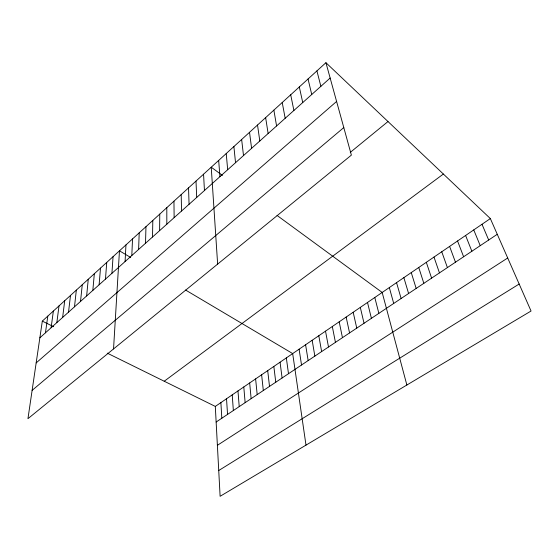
<?xml version="1.0" encoding="UTF-8"?>
<svg xmlns="http://www.w3.org/2000/svg" width="559" height="559" viewBox="0 0 559 559"><rect width="100%" height="100%" fill="white"/><g stroke="black" fill="none" stroke-linecap="round" stroke-linejoin="round"><path stroke-width="0.84" d="M159.622 230.636L159.762 214.104M152.523 236.995L152.817 220.435M145.522 243.256L145.962 226.674M138.611 249.44L139.205 232.837M131.805 255.533L132.532 238.91M125.083 261.542L125.957 244.905M113.54 348.942L119.465 250.823L130.673 257.468M111.926 273.323L113.058 256.658M105.476 279.095L106.734 262.416M99.111 284.79L100.501 268.103M92.829 290.407L94.338 273.714M86.638 295.956L88.259 279.248M80.524 301.427L82.264 284.72M74.487 306.828L76.338 290.114M68.526 312.16L70.49 295.445M62.643 317.421L64.711 300.707M56.836 322.62L59.009 305.906M51.107 327.749L53.371 311.042M45.447 332.815L47.808 316.108M42.316 321.118L27.95 418.684L351.38 155.129L325.925 62.699L42.316 321.118L53.629 326.694M39.857 337.818L330.152 78.029M36.16 362.917L336.595 101.445M32.122 390.364L343.792 127.578M350.262 152.404L387.995 121.541M164.227 381.231L443.371 174.038M215.306 406.421L490.348 218.576L531.05 311.021L220.113 496.301L215.306 406.421L107.258 353.141M216.144 422.024L497.265 234.291M217.388 445.306L507.705 257.992M218.737 470.524L519.164 284.028M185.546 290.023L292.678 353.574L305.99 445.125M222.447 175.428L211.232 167.204L217.64 264.114M277.054 215.432L382.174 292.448L406.868 385.018M325.925 62.699L490.348 218.576M481.998 224.278L488.692 240.014M473.746 229.91L480.23 245.667M465.598 235.479L471.873 251.25M457.548 240.971L463.614 256.763M449.604 246.4L455.466 262.206M441.75 251.767L447.41 267.579M433.987 257.063L439.458 272.89M426.321 262.304L431.604 278.137M418.747 267.475L423.841 283.322M411.256 272.589L416.175 288.444M403.864 277.641L408.601 293.503M396.548 282.637L401.117 298.499M389.323 287.571L393.718 303.439M316.918 70.909L320.873 86.338M374.796 297.493L378.862 313.361M367.508 302.468L371.407 318.344M308.044 78.994L311.74 94.506M360.303 307.394L364.035 323.263M353.183 312.257L356.761 328.119M299.31 86.952L302.747 102.556M346.147 317.065L349.564 332.926M339.187 321.809L342.457 337.671M290.701 94.792L293.894 110.479M332.312 326.505L335.435 342.36M325.52 331.152L328.496 346.992M282.225 102.521L285.174 118.284M318.798 335.735L321.635 351.576M273.868 110.13L276.586 125.964M312.16 340.27L314.857 356.104M305.591 344.756L308.156 360.583M265.637 117.635L268.131 133.531M299.1 349.193L301.525 365.006M257.524 125.027L259.802 140.987M286.334 357.914L288.5 373.705M280.052 362.197L282.099 377.982M249.531 132.308L251.592 148.338M273.84 366.438L275.769 382.209M241.649 139.491L243.5 155.57M267.705 370.638L269.508 386.388M261.626 374.782L263.317 390.524M233.886 146.563L235.535 162.704M255.617 378.89L257.189 394.612M249.677 382.95L251.131 398.658M226.227 153.543L227.681 169.733M243.794 386.968L245.142 402.655M237.973 390.937L239.217 406.617M218.674 160.426L219.939 176.658M232.216 394.871L233.355 410.53M226.521 398.763L227.555 414.401M220.889 402.613L221.818 418.237M203.56 174.198L204.447 190.521M195.999 181.088L196.705 197.453M188.544 187.88L189.068 204.287M181.193 194.574L181.549 211.016M173.954 201.177L174.135 217.654M166.806 207.682L166.827 224.187"/></g></svg>
